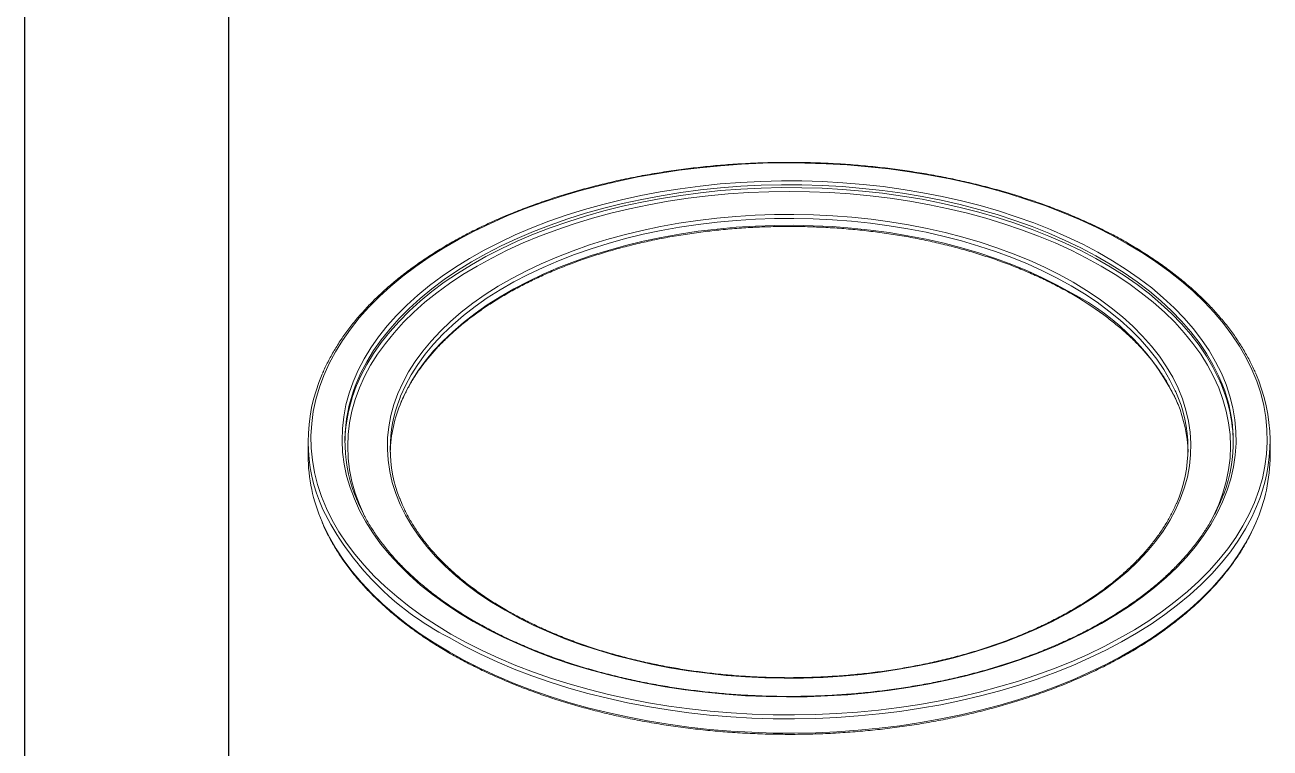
# Model space of a CAD drawing. Header units: millimetres. Extents: x 4510 to 4691, y 1198 to 1451.
# Drawn here: x 4510.4 to 4620.5, y 1255.2 to 1319.1 of the extents above; entities that cross this region are included whole.
import ezdxf

# ---------------------------------------------------------------- set-up
doc = ezdxf.new("R2010")
doc.units = ezdxf.units.MM

msp = doc.modelspace()

# ---------------------------------------------------------------- linework, layer by layer
at = {"color": 135, "lineweight": 25}
msp.add_line((4510.431, 1197.901), (4510.431, 1450.801), dxfattribs=at)
msp.add_line((4528.431, 1446.301), (4528.431, 1202.401))
at = {"color": 7, "linetype": 'Continuous', "lineweight": 15}
for p, q in [((4535.456, 1282.333), (4535.456, 1281.067)), ((4620.456, 1281.067), (4620.456, 1282.333))]:
    msp.add_line(p, q, dxfattribs=at)
at = {"color": 7, "linetype": 'Continuous', "lineweight": 15, "flags": 128}
for points in [[(4548.08, 1265.29), (4549.431, 1264.544), (4550.838, 1263.833), (4552.297, 1263.159), (4553.807, 1262.523), (4555.364, 1261.926), (4556.966, 1261.369), (4558.608, 1260.854), (4560.289, 1260.381), (4562.003, 1259.952), (4563.75, 1259.567), (4565.524, 1259.226), (4567.322, 1258.932), (4569.141, 1258.683), (4570.977, 1258.481), (4572.827, 1258.327), (4574.687, 1258.22), (4576.554, 1258.16), (4578.423, 1258.148), (4580.291, 1258.184), (4582.155, 1258.267), (4584.011, 1258.398), (4585.854, 1258.576), (4587.682, 1258.802), (4589.492, 1259.073), (4591.278, 1259.391), (4593.039, 1259.754), (4594.769, 1260.161), (4596.468, 1260.612), (4598.129, 1261.106), (4599.752, 1261.643), (4601.331, 1262.22), (4602.865, 1262.836), (4604.35, 1263.492), (4605.784, 1264.184), (4607.163, 1264.913), (4608.485, 1265.676), (4609.747, 1266.472), (4610.946, 1267.3), (4612.082, 1268.157), (4613.15, 1269.042), (4614.15, 1269.954), (4615.078, 1270.891), (4615.934, 1271.85), (4616.716, 1272.83), (4617.422, 1273.83), (4618.05, 1274.846), (4618.6, 1275.877), (4619.071, 1276.922), (4619.461, 1277.977), (4619.77, 1279.041), (4619.996, 1280.113), (4620.141, 1281.189), (4620.203, 1282.267), (4620.182, 1283.346), (4620.079, 1284.424), (4619.893, 1285.497), (4619.625, 1286.565), (4619.276, 1287.626), (4618.846, 1288.676), (4618.335, 1289.714), (4617.746, 1290.738), (4617.078, 1291.746), (4616.335, 1292.736), (4615.515, 1293.706), (4614.623, 1294.654), (4613.659, 1295.579), (4612.624, 1296.477), (4611.522, 1297.349), (4610.354, 1298.192), (4609.123, 1299.004), (4607.831, 1299.783), (4606.48, 1300.529), (4605.074, 1301.24), (4603.614, 1301.914), (4602.104, 1302.551), (4600.547, 1303.148), (4598.946, 1303.704), (4597.303, 1304.22), (4595.623, 1304.693), (4593.908, 1305.122), (4592.162, 1305.507), (4590.388, 1305.847), (4588.59, 1306.142), (4586.77, 1306.391), (4584.934, 1306.592), (4583.084, 1306.747), (4581.224, 1306.854), (4579.358, 1306.914), (4577.488, 1306.926), (4575.62, 1306.89), (4573.756, 1306.807), (4571.901, 1306.676), (4570.057, 1306.497), (4568.229, 1306.272), (4566.42, 1306.001), (4564.633, 1305.683), (4562.873, 1305.32), (4561.142, 1304.913), (4559.444, 1304.461), (4557.782, 1303.967), (4556.16, 1303.431), (4554.58, 1302.854), (4553.046, 1302.237), (4551.561, 1301.582), (4550.128, 1300.889), (4548.749, 1300.161), (4547.427, 1299.398), (4546.165, 1298.602), (4544.965, 1297.774), (4543.83, 1296.917), (4542.761, 1296.031), (4541.762, 1295.119), (4540.833, 1294.183), (4539.977, 1293.224), (4539.195, 1292.243), (4538.49, 1291.244), (4537.861, 1290.228), (4537.311, 1289.196), (4536.841, 1288.152), (4536.451, 1287.097), (4536.142, 1286.032), (4535.915, 1284.961), (4535.77, 1283.885), (4535.708, 1282.807), (4535.729, 1281.728), (4535.832, 1280.65), (4536.018, 1279.576), (4536.286, 1278.508), (4536.635, 1277.448), (4537.066, 1276.398), (4537.576, 1275.36), (4538.166, 1274.336), (4538.833, 1273.328), (4539.577, 1272.338), (4540.396, 1271.368), (4541.288, 1270.42), (4542.253, 1269.495), (4543.287, 1268.596), (4544.389, 1267.725), (4545.557, 1266.882), (4546.788, 1266.07), (4548.08, 1265.29)], [(4550.025, 1266.413), (4548.774, 1267.169), (4547.584, 1267.958), (4546.458, 1268.777), (4545.398, 1269.625), (4544.407, 1270.5), (4543.487, 1271.401), (4542.638, 1272.325), (4541.865, 1273.27), (4541.167, 1274.235), (4540.546, 1275.217), (4540.004, 1276.215), (4539.542, 1277.226), (4539.16, 1278.249), (4538.861, 1279.28), (4538.643, 1280.318), (4538.508, 1281.361), (4538.456, 1282.406), (4538.487, 1283.452), (4538.602, 1284.495), (4538.799, 1285.535), (4539.078, 1286.568), (4539.439, 1287.593), (4539.881, 1288.607), (4540.403, 1289.608), (4541.004, 1290.595), (4541.683, 1291.564), (4542.438, 1292.515), (4543.268, 1293.444), (4544.17, 1294.351), (4545.144, 1295.233), (4546.187, 1296.088), (4547.296, 1296.914), (4548.471, 1297.711), (4549.707, 1298.475), (4551.002, 1299.206), (4552.354, 1299.902), (4553.76, 1300.561), (4555.217, 1301.183), (4556.722, 1301.765), (4558.271, 1302.306), (4559.862, 1302.807), (4561.491, 1303.264), (4563.154, 1303.678), (4564.849, 1304.048), (4566.571, 1304.372), (4568.317, 1304.65), (4570.083, 1304.882), (4571.866, 1305.067), (4573.662, 1305.205), (4575.466, 1305.294), (4577.276, 1305.336), (4579.088, 1305.33), (4580.897, 1305.276), (4582.7, 1305.175), (4584.492, 1305.025), (4586.272, 1304.829), (4588.033, 1304.585), (4589.774, 1304.295), (4591.489, 1303.96), (4593.176, 1303.579), (4594.831, 1303.154), (4596.451, 1302.686), (4598.032, 1302.175), (4599.57, 1301.623), (4601.063, 1301.031), (4602.508, 1300.4), (4603.9, 1299.731), (4605.239, 1299.026), (4606.519, 1298.287), (4607.74, 1297.514), (4608.898, 1296.71), (4609.992, 1295.877), (4611.017, 1295.015), (4611.973, 1294.126), (4612.858, 1293.214), (4613.669, 1292.279), (4614.405, 1291.324), (4615.065, 1290.35), (4615.646, 1289.359), (4616.149, 1288.354), (4616.57, 1287.338), (4616.911, 1286.31), (4617.17, 1285.275), (4617.346, 1284.235), (4617.439, 1283.19), (4617.45, 1282.145), (4617.377, 1281.1), (4617.222, 1280.058), (4616.983, 1279.021), (4616.663, 1277.992), (4616.262, 1276.972), (4615.779, 1275.964), (4615.218, 1274.97), (4614.578, 1273.992), (4613.86, 1273.032), (4613.068, 1272.092), (4612.201, 1271.173), (4611.263, 1270.279), (4610.254, 1269.41), (4609.178, 1268.569), (4608.036, 1267.757), (4606.83, 1266.977), (4605.564, 1266.229), (4604.24, 1265.515), (4602.861, 1264.838), (4601.429, 1264.197), (4599.948, 1263.595), (4598.42, 1263.033), (4596.85, 1262.512), (4595.24, 1262.033), (4593.593, 1261.597), (4591.914, 1261.205), (4590.205, 1260.858), (4588.47, 1260.557), (4586.714, 1260.302), (4584.939, 1260.093), (4583.149, 1259.932), (4581.348, 1259.818), (4579.54, 1259.752), (4577.729, 1259.734), (4575.919, 1259.764), (4574.112, 1259.842), (4572.314, 1259.968), (4570.527, 1260.141), (4568.757, 1260.361), (4567.005, 1260.628), (4565.277, 1260.941), (4563.575, 1261.299), (4561.903, 1261.702), (4560.266, 1262.149), (4558.665, 1262.638), (4557.105, 1263.17), (4555.589, 1263.742), (4554.12, 1264.354), (4552.701, 1265.004), (4551.335, 1265.691), (4550.025, 1266.413)], [(4552.853, 1267.392), (4551.67, 1268.109), (4550.548, 1268.859), (4549.49, 1269.638), (4548.498, 1270.447), (4547.575, 1271.281), (4546.724, 1272.141), (4545.945, 1273.024), (4545.241, 1273.927), (4544.613, 1274.849), (4544.063, 1275.787), (4543.592, 1276.739), (4543.202, 1277.704), (4542.893, 1278.678), (4542.665, 1279.659), (4542.52, 1280.646), (4542.458, 1281.636), (4542.479, 1282.626), (4542.583, 1283.615), (4542.769, 1284.6), (4543.037, 1285.578), (4543.387, 1286.547), (4543.818, 1287.506), (4544.328, 1288.452), (4544.917, 1289.382), (4545.583, 1290.295), (4546.325, 1291.188), (4547.141, 1292.059), (4548.028, 1292.907), (4548.986, 1293.728), (4550.011, 1294.523), (4551.101, 1295.287), (4552.254, 1296.02), (4553.467, 1296.721), (4554.738, 1297.386), (4556.062, 1298.016), (4557.438, 1298.608), (4558.861, 1299.16), (4560.33, 1299.673), (4561.839, 1300.144), (4563.386, 1300.572), (4564.967, 1300.956), (4566.578, 1301.296), (4568.216, 1301.591), (4569.877, 1301.84), (4571.557, 1302.042), (4573.251, 1302.197), (4574.957, 1302.304), (4576.669, 1302.364), (4578.385, 1302.376), (4580.099, 1302.34), (4581.809, 1302.256), (4583.509, 1302.125), (4585.197, 1301.947), (4586.867, 1301.721), (4588.517, 1301.449), (4590.142, 1301.132), (4591.739, 1300.77), (4593.303, 1300.363), (4594.832, 1299.914), (4596.321, 1299.422), (4597.768, 1298.889), (4599.168, 1298.317), (4600.518, 1297.706), (4601.816, 1297.058), (4603.058, 1296.375), (4604.241, 1295.658), (4605.364, 1294.909), (4606.422, 1294.129), (4607.413, 1293.321), (4608.336, 1292.486), (4609.188, 1291.626), (4609.967, 1290.744), (4610.671, 1289.84), (4611.298, 1288.919), (4611.848, 1287.981), (4612.319, 1287.028), (4612.709, 1286.064), (4613.019, 1285.09), (4613.246, 1284.108), (4613.391, 1283.121), (4613.453, 1282.131), (4613.432, 1281.141), (4613.329, 1280.152), (4613.143, 1279.168), (4612.874, 1278.19), (4612.524, 1277.22), (4612.094, 1276.261), (4611.583, 1275.316), (4610.994, 1274.385), (4610.328, 1273.473), (4609.586, 1272.58), (4608.771, 1271.708), (4607.883, 1270.861), (4606.926, 1270.039), (4605.901, 1269.245), (4604.81, 1268.48), (4603.657, 1267.747), (4602.444, 1267.046), (4601.174, 1266.381), (4599.849, 1265.751), (4598.474, 1265.16), (4597.05, 1264.607), (4595.582, 1264.094), (4594.072, 1263.624), (4592.525, 1263.195), (4590.944, 1262.811), (4589.333, 1262.471), (4587.695, 1262.176), (4586.034, 1261.928), (4584.355, 1261.726), (4582.66, 1261.571), (4580.955, 1261.463), (4579.242, 1261.403), (4577.527, 1261.391), (4575.812, 1261.427), (4574.103, 1261.511), (4572.402, 1261.642), (4570.715, 1261.821), (4569.044, 1262.046), (4567.394, 1262.318), (4565.769, 1262.635), (4564.173, 1262.998), (4562.608, 1263.404), (4561.079, 1263.854), (4559.59, 1264.346), (4558.144, 1264.878), (4556.744, 1265.451), (4555.393, 1266.061), (4554.095, 1266.709), (4552.853, 1267.392)]]:
    msp.add_lwpolyline(points, dxfattribs=at)
at = {"color": 8, "linetype": 'Continuous', "lineweight": 15, "flags": 128}
for points in [[(4616.221, 1287.376), (4615.907, 1288.114), (4615.408, 1289.112), (4614.83, 1290.096), (4614.175, 1291.064), (4613.443, 1292.013), (4612.637, 1292.942), (4611.758, 1293.849), (4610.808, 1294.732), (4609.789, 1295.588), (4608.703, 1296.417), (4607.552, 1297.216), (4606.339, 1297.983), (4605.066, 1298.718), (4603.736, 1299.418), (4602.352, 1300.083), (4600.917, 1300.71), (4599.433, 1301.298), (4597.905, 1301.846), (4596.334, 1302.354), (4594.725, 1302.819), (4593.08, 1303.242), (4591.403, 1303.62), (4589.699, 1303.953), (4587.969, 1304.241), (4586.219, 1304.483), (4584.451, 1304.679), (4582.67, 1304.827), (4580.878, 1304.928), (4579.081, 1304.982), (4577.281, 1304.988), (4575.482, 1304.946), (4573.689, 1304.857), (4571.905, 1304.72), (4570.133, 1304.537), (4568.378, 1304.306), (4566.643, 1304.03), (4564.932, 1303.707), (4563.248, 1303.34), (4561.595, 1302.929), (4559.976, 1302.474), (4558.396, 1301.977), (4556.856, 1301.439), (4555.361, 1300.86), (4553.913, 1300.243), (4552.516, 1299.588), (4551.173, 1298.896), (4549.885, 1298.17), (4548.657, 1297.41), (4547.491, 1296.619), (4546.388, 1295.798), (4545.352, 1294.948), (4544.384, 1294.072), (4543.487, 1293.171), (4542.663, 1292.247), (4541.912, 1291.303), (4541.238, 1290.34), (4540.641, 1289.359), (4540.122, 1288.364), (4539.683, 1287.357), (4539.654, 1287.282)], [(4615.048, 1274.929), (4615.467, 1275.722), (4615.92, 1276.729), (4616.292, 1277.747), (4616.582, 1278.773), (4616.789, 1279.806), (4616.914, 1280.844), (4616.956, 1281.884), (4616.914, 1282.923), (4616.789, 1283.961), (4616.582, 1284.994), (4616.292, 1286.021), (4615.92, 1287.038), (4615.467, 1288.045), (4614.934, 1289.038), (4614.322, 1290.017), (4613.633, 1290.978), (4612.867, 1291.919), (4612.027, 1292.839), (4611.114, 1293.736), (4610.131, 1294.607), (4609.078, 1295.451), (4607.96, 1296.267), (4606.777, 1297.051), (4605.533, 1297.804), (4604.23, 1298.522), (4602.871, 1299.205), (4601.458, 1299.85), (4599.996, 1300.458), (4598.487, 1301.026), (4596.933, 1301.553), (4595.339, 1302.038), (4593.709, 1302.48), (4592.044, 1302.878), (4590.35, 1303.231), (4588.629, 1303.538), (4586.885, 1303.8), (4585.122, 1304.015), (4583.344, 1304.182), (4581.554, 1304.302), (4579.757, 1304.374), (4577.956, 1304.398), (4576.155, 1304.374), (4574.357, 1304.302), (4572.568, 1304.182), (4570.789, 1304.015), (4569.027, 1303.8), (4567.283, 1303.538), (4565.562, 1303.231), (4563.867, 1302.878), (4562.203, 1302.48), (4560.572, 1302.038), (4558.978, 1301.553), (4557.425, 1301.026), (4555.915, 1300.458), (4554.453, 1299.85), (4553.041, 1299.205), (4551.682, 1298.522), (4550.379, 1297.804), (4549.134, 1297.051), (4547.952, 1296.267), (4546.833, 1295.451), (4545.781, 1294.607), (4544.797, 1293.736), (4543.884, 1292.839), (4543.044, 1291.919), (4542.279, 1290.978), (4541.589, 1290.017), (4540.977, 1289.038), (4540.444, 1288.045), (4539.992, 1287.038), (4539.62, 1286.021), (4539.33, 1284.994), (4539.122, 1283.961), (4538.997, 1282.923), (4538.956, 1281.884), (4538.997, 1280.844), (4539.122, 1279.806), (4539.33, 1278.773), (4539.62, 1277.747), (4539.992, 1276.729), (4540.444, 1275.722), (4540.482, 1275.647)], [(4539.88, 1287.589), (4540.122, 1288.119), (4540.641, 1289.114), (4541.238, 1290.095), (4541.912, 1291.058), (4542.663, 1292.002), (4543.487, 1292.926), (4544.384, 1293.827), (4545.352, 1294.703), (4546.388, 1295.553), (4547.491, 1296.374), (4548.657, 1297.165), (4549.885, 1297.925), (4551.173, 1298.651), (4552.516, 1299.343), (4553.913, 1299.998), (4555.361, 1300.615), (4556.856, 1301.194), (4558.396, 1301.732), (4559.976, 1302.229), (4561.595, 1302.684), (4563.248, 1303.095), (4564.932, 1303.463), (4566.643, 1303.785), (4568.378, 1304.061), (4570.133, 1304.292), (4571.905, 1304.475), (4573.689, 1304.612), (4575.482, 1304.701), (4577.281, 1304.743), (4579.081, 1304.737), (4580.878, 1304.683), (4582.67, 1304.582), (4584.451, 1304.434), (4586.219, 1304.238), (4587.969, 1303.997), (4589.699, 1303.708), (4591.403, 1303.375), (4593.08, 1302.997), (4594.725, 1302.574), (4596.334, 1302.109), (4597.905, 1301.602), (4599.433, 1301.053), (4600.917, 1300.465), (4602.352, 1299.838), (4603.736, 1299.173), (4605.066, 1298.473), (4606.339, 1297.738), (4607.552, 1296.971), (4608.703, 1296.172), (4609.789, 1295.343), (4610.808, 1294.487), (4611.758, 1293.604), (4612.637, 1292.697), (4613.443, 1291.768), (4614.175, 1290.819), (4614.83, 1289.851), (4615.408, 1288.867), (4615.907, 1287.869), (4616.01, 1287.638)], [(4612.115, 1286.702), (4612.077, 1286.788), (4611.61, 1287.734), (4611.064, 1288.665), (4610.44, 1289.58), (4609.741, 1290.477), (4608.968, 1291.353), (4608.122, 1292.207), (4607.206, 1293.036), (4606.221, 1293.839), (4605.17, 1294.613), (4604.056, 1295.357), (4602.881, 1296.069), (4601.648, 1296.747), (4600.359, 1297.39), (4599.018, 1297.997), (4597.628, 1298.565), (4596.192, 1299.094), (4594.713, 1299.582), (4593.195, 1300.029), (4591.642, 1300.433), (4590.056, 1300.792), (4588.443, 1301.107), (4586.804, 1301.377), (4585.146, 1301.601), (4583.47, 1301.778), (4581.781, 1301.909), (4580.084, 1301.992), (4578.382, 1302.027), (4576.678, 1302.016), (4574.978, 1301.956), (4573.284, 1301.849), (4571.602, 1301.696), (4569.934, 1301.495), (4568.285, 1301.248), (4566.659, 1300.956), (4565.059, 1300.618), (4563.489, 1300.236), (4561.953, 1299.811), (4560.454, 1299.343), (4558.996, 1298.835), (4557.582, 1298.286), (4556.216, 1297.698), (4554.901, 1297.073), (4553.64, 1296.412), (4552.435, 1295.717), (4551.29, 1294.989), (4550.207, 1294.229), (4549.19, 1293.441), (4548.239, 1292.625), (4547.358, 1291.783), (4546.548, 1290.918), (4545.811, 1290.031), (4545.15, 1289.125), (4544.565, 1288.201), (4544.058, 1287.262), (4543.631, 1286.31), (4543.546, 1286.097)], [(4543.683, 1285.826), (4544.058, 1286.65), (4544.565, 1287.589), (4545.15, 1288.512), (4545.811, 1289.419), (4546.548, 1290.306), (4547.358, 1291.171), (4548.239, 1292.012), (4549.19, 1292.828), (4550.207, 1293.617), (4551.29, 1294.376), (4552.435, 1295.104), (4553.64, 1295.8), (4554.901, 1296.461), (4556.216, 1297.086), (4557.582, 1297.673), (4558.996, 1298.222), (4560.454, 1298.731), (4561.953, 1299.199), (4563.489, 1299.624), (4565.059, 1300.006), (4566.659, 1300.343), (4568.285, 1300.636), (4569.934, 1300.883), (4571.602, 1301.083), (4573.284, 1301.237), (4574.978, 1301.344), (4576.678, 1301.403), (4578.382, 1301.415), (4580.084, 1301.379), (4581.781, 1301.296), (4583.47, 1301.166), (4585.146, 1300.989), (4586.804, 1300.765), (4588.443, 1300.495), (4590.056, 1300.18), (4591.642, 1299.82), (4593.195, 1299.416), (4594.713, 1298.97), (4596.192, 1298.482), (4597.628, 1297.953), (4599.018, 1297.384), (4600.359, 1296.778), (4601.648, 1296.135), (4602.881, 1295.456)], [(4619.261, 1276.555), (4618.841, 1275.634), (4618.288, 1274.596), (4617.655, 1273.574), (4616.945, 1272.569), (4616.159, 1271.583), (4615.298, 1270.618), (4614.364, 1269.676), (4613.358, 1268.758), (4612.284, 1267.868), (4611.142, 1267.005), (4609.935, 1266.173), (4608.665, 1265.372), (4607.336, 1264.605), (4605.948, 1263.872), (4604.506, 1263.175), (4603.013, 1262.516), (4601.47, 1261.895), (4599.881, 1261.315), (4598.249, 1260.776), (4596.577, 1260.278), (4594.869, 1259.825), (4593.128, 1259.415), (4591.357, 1259.05), (4589.56, 1258.73), (4587.74, 1258.457), (4585.901, 1258.231), (4584.046, 1258.051), (4582.18, 1257.92), (4580.305, 1257.836), (4578.426, 1257.8), (4576.546, 1257.812), (4574.668, 1257.872), (4572.797, 1257.979), (4570.936, 1258.135), (4569.089, 1258.338), (4567.259, 1258.588), (4565.45, 1258.884), (4563.666, 1259.227), (4561.909, 1259.614), (4560.184, 1260.046), (4558.494, 1260.522), (4556.842, 1261.04), (4555.231, 1261.6), (4553.664, 1262.201), (4552.146, 1262.841), (4550.677, 1263.519), (4549.262, 1264.234), (4547.904, 1264.984)], [(4536.683, 1275.213), (4536.824, 1274.892), (4537.337, 1273.848), (4537.93, 1272.818), (4538.601, 1271.804), (4539.35, 1270.808), (4540.174, 1269.832), (4541.072, 1268.878), (4542.042, 1267.948), (4543.082, 1267.044), (4544.191, 1266.167), (4545.365, 1265.32), (4546.604, 1264.503), (4547.904, 1263.718), (4549.262, 1262.968), (4550.677, 1262.253), (4552.146, 1261.575), (4553.664, 1260.935), (4555.231, 1260.334), (4556.842, 1259.774), (4558.494, 1259.256), (4560.184, 1258.78), (4561.909, 1258.348), (4563.666, 1257.961), (4565.45, 1257.619), (4567.259, 1257.322), (4569.089, 1257.072), (4570.936, 1256.869), (4572.797, 1256.714), (4574.668, 1256.606), (4576.546, 1256.546), (4578.426, 1256.534), (4580.305, 1256.57), (4582.18, 1256.654), (4584.046, 1256.786), (4585.901, 1256.965), (4587.74, 1257.191), (4589.56, 1257.465), (4591.357, 1257.784), (4593.128, 1258.149), (4594.869, 1258.559), (4596.577, 1259.013), (4598.249, 1259.51), (4599.881, 1260.049), (4601.47, 1260.63), (4603.013, 1261.25), (4604.506, 1261.909), (4605.948, 1262.606), (4607.336, 1263.339), (4608.665, 1264.106), (4609.935, 1264.907), (4611.142, 1265.74), (4612.284, 1266.602), (4613.358, 1267.493), (4614.364, 1268.41), (4615.298, 1269.352), (4616.159, 1270.317), (4616.945, 1271.303), (4617.655, 1272.308), (4618.288, 1273.331), (4618.841, 1274.368), (4619.182, 1275.106)]]:
    msp.add_lwpolyline(points, dxfattribs=at)
at = {"color": 8, "linetype": 'Continuous', "lineweight": 15}
for centre, radius, start, end in [((4593.334, 1276.859), 20.905, 24.87258, 62.82491), ((4559.551, 1287.597), 25.436, 206.35026, 242.74871)]:
    msp.add_arc(centre, radius, start, end, dxfattribs=at)
at = {"color": 7, "linetype": 'Continuous', "lineweight": 15}
for centre, radius, start, end in [((4550.129, 1282.331), 14.666, 156.20054, 204.25338), ((4552.547, 1282.007), 13.842, 156.21689, 179.1597), ((4603.393, 1282.014), 13.814, 0.81285, 24.02432), ((4603.729, 1282.336), 13.471, 339.69292, 21.9702), ((4605.792, 1282.336), 14.657, 336.77153, 24.29103), ((4552.168, 1282.335), 13.457, 158.42963, 200.36485), ((4601.022, 1281.681), 12.177, 336.38742, 24.35124), ((4555.132, 1280.99), 12.428, 157.10163, 178.23403), ((4554.817, 1281.679), 12.106, 158.59968, 201.48167), ((4600.849, 1281.003), 12.359, 1.71914, 22.09826), ((4550.372, 1281.139), 14.917, 180.27707, 203.40701), ((4605.592, 1281.126), 14.864, 336.10759, 359.77273)]:
    msp.add_arc(centre, radius, start, end, dxfattribs=at)
for points, knots in [([(4619.132, 1288.429), (4619.107, 1288.491), (4618.945, 1288.886), (4618.576, 1289.605), (4618.023, 1290.584), (4617.392, 1291.548), (4616.695, 1292.495), (4615.93, 1293.425), (4615.098, 1294.336), (4614.201, 1295.225), (4613.241, 1296.092), (4612.219, 1296.935), (4611.138, 1297.752), (4609.998, 1298.541), (4608.803, 1299.303), (4607.554, 1300.035), (4606.254, 1300.735), (4604.904, 1301.404), (4603.507, 1302.039), (4602.066, 1302.64), (4600.583, 1303.205), (4599.061, 1303.734), (4597.502, 1304.225), (4595.909, 1304.678), (4594.285, 1305.093), (4592.633, 1305.467), (4590.955, 1305.802), (4589.254, 1306.095), (4587.534, 1306.348), (4585.797, 1306.558), (4584.046, 1306.726), (4582.285, 1306.852), (4580.517, 1306.936), (4578.744, 1306.976), (4576.969, 1306.974), (4575.197, 1306.928), (4573.429, 1306.84), (4571.669, 1306.71), (4569.92, 1306.537), (4568.185, 1306.322), (4566.467, 1306.065), (4564.768, 1305.767), (4563.093, 1305.428), (4561.444, 1305.048), (4559.823, 1304.63), (4558.234, 1304.172), (4556.679, 1303.676), (4555.161, 1303.144), (4553.682, 1302.574), (4552.246, 1301.97), (4550.854, 1301.331), (4549.51, 1300.659), (4548.215, 1299.954), (4546.972, 1299.219), (4545.782, 1298.454), (4544.649, 1297.661), (4543.574, 1296.841), (4542.559, 1295.995), (4541.605, 1295.125), (4540.715, 1294.233), (4539.89, 1293.319), (4539.131, 1292.386), (4538.441, 1291.435), (4537.819, 1290.469), (4537.273, 1289.487), (4536.91, 1288.767), (4536.752, 1288.373), (4536.728, 1288.313)], [0, 0, 0, 0, 0.0028878, 0.0186164, 0.0343557, 0.0501054, 0.0658646, 0.0816321, 0.0974067, 0.1131869, 0.1289716, 0.1447595, 0.1605498, 0.1763416, 0.1921342, 0.207927, 0.2237196, 0.2395116, 0.255303, 0.2710934, 0.286883, 0.3026716, 0.3184592, 0.3342459, 0.3500317, 0.3658167, 0.3816009, 0.3973844, 0.4131673, 0.4289498, 0.4447318, 0.4605134, 0.4762948, 0.4920761, 0.5078573, 0.5236385, 0.5394199, 0.5552014, 0.5709832, 0.5867654, 0.6025481, 0.6183314, 0.6341153, 0.6498999, 0.6656854, 0.6814718, 0.6972592, 0.7130477, 0.7288372, 0.7446279, 0.7604197, 0.7762125, 0.7920064, 0.8078012, 0.8235966, 0.8393925, 0.8551881, 0.8709831, 0.8867767, 0.9025679, 0.9183559, 0.9341393, 0.9499169, 0.9656873, 0.9814491, 0.9972012, 1, 1, 1, 1]), ([(4543.679, 1285.763), (4543.764, 1285.967), (4543.974, 1286.471), (4544.392, 1287.264), (4544.92, 1288.139), (4545.52, 1288.999), (4546.186, 1289.842), (4546.919, 1290.668), (4547.718, 1291.473), (4548.579, 1292.257), (4549.502, 1293.017), (4550.485, 1293.752), (4551.525, 1294.462), (4552.621, 1295.143), (4553.77, 1295.795), (4554.97, 1296.416), (4556.219, 1297.005), (4557.513, 1297.56), (4558.85, 1298.082), (4560.227, 1298.567), (4561.642, 1299.016), (4563.091, 1299.427), (4564.572, 1299.799), (4566.081, 1300.133), (4567.614, 1300.426), (4569.17, 1300.678), (4570.744, 1300.889), (4572.333, 1301.058), (4573.935, 1301.186), (4575.544, 1301.27), (4577.159, 1301.313), (4578.776, 1301.312), (4580.39, 1301.269), (4582, 1301.184), (4583.601, 1301.056), (4585.19, 1300.886), (4586.764, 1300.675), (4588.319, 1300.422), (4589.853, 1300.128), (4591.361, 1299.794), (4592.841, 1299.421), (4594.29, 1299.01), (4595.704, 1298.56), (4597.081, 1298.074), (4598.418, 1297.552), (4599.712, 1296.996), (4600.959, 1296.407), (4602.031, 1295.853), (4602.674, 1295.489), (4602.933, 1295.342)], [0, 0, 0, 0, 0.0147515, 0.0364016, 0.0580319, 0.079644, 0.1012404, 0.122824, 0.1443974, 0.1659633, 0.1875237, 0.2090806, 0.2306355, 0.2521896, 0.2737436, 0.2952981, 0.3168536, 0.3384105, 0.359969, 0.3815292, 0.4030911, 0.4246548, 0.44622, 0.4677868, 0.489355, 0.5109244, 0.5324949, 0.5540663, 0.5756384, 0.597211, 0.618784, 0.6403572, 0.6619304, 0.6835034, 0.7050759, 0.7266478, 0.7482189, 0.769789, 0.791358, 0.8129256, 0.8344917, 0.8560562, 0.8776188, 0.8991795, 0.9207382, 0.9422949, 0.9638495, 0.9854023, 1, 1, 1, 1]), ([(4602.933, 1295.342), (4603.131, 1295.226), (4603.706, 1294.889), (4604.617, 1294.309), (4605.645, 1293.595), (4606.614, 1292.854), (4607.524, 1292.089), (4608.371, 1291.301), (4609.155, 1290.492), (4609.873, 1289.664), (4610.524, 1288.818), (4611.108, 1287.956), (4611.62, 1287.08), (4612.023, 1286.291), (4612.223, 1285.791), (4612.303, 1285.591)], [0, 0, 0, 0, 0.0430938, 0.1250362, 0.2069794, 0.2889223, 0.3708681, 0.4528217, 0.5347892, 0.6167782, 0.6987976, 0.7808578, 0.8629695, 0.9451437, 1, 1, 1, 1]), ([(4550.15, 1266.425), (4549.941, 1266.548), (4549.334, 1266.903), (4548.37, 1267.513), (4547.278, 1268.265), (4546.245, 1269.042), (4545.271, 1269.845), (4544.359, 1270.671), (4543.51, 1271.518), (4542.726, 1272.385), (4542.009, 1273.271), (4541.359, 1274.174), (4540.777, 1275.091), (4540.267, 1276.023), (4539.852, 1276.895), (4539.641, 1277.461), (4539.549, 1277.709)], [0, 0, 0, 0, 0.0394949, 0.1145885, 0.1896829, 0.264777, 0.339873, 0.4149743, 0.4900853, 0.5652114, 0.6403588, 0.7155348, 0.7907473, 0.8660044, 0.9413137, 1, 1, 1, 1]), ([(4616.364, 1277.718), (4616.329, 1277.616), (4616.185, 1277.195), (4615.858, 1276.462), (4615.382, 1275.523), (4614.831, 1274.598), (4614.212, 1273.687), (4613.524, 1272.792), (4612.77, 1271.915), (4611.95, 1271.057), (4611.067, 1270.221), (4610.121, 1269.407), (4609.114, 1268.618), (4608.049, 1267.854), (4606.927, 1267.117), (4605.75, 1266.409), (4604.521, 1265.73), (4603.241, 1265.083), (4601.914, 1264.468), (4600.542, 1263.886), (4599.127, 1263.34), (4597.671, 1262.829), (4596.179, 1262.355), (4594.652, 1261.918), (4593.093, 1261.52), (4591.506, 1261.162), (4589.893, 1260.843), (4588.258, 1260.565), (4586.603, 1260.328), (4584.931, 1260.132), (4583.247, 1259.979), (4581.552, 1259.868), (4579.851, 1259.799), (4578.146, 1259.773), (4576.44, 1259.79), (4574.738, 1259.849), (4573.041, 1259.951), (4571.354, 1260.095), (4569.68, 1260.281), (4568.021, 1260.508), (4566.38, 1260.777), (4564.762, 1261.087), (4563.169, 1261.437), (4561.604, 1261.826), (4560.069, 1262.254), (4558.569, 1262.72), (4557.105, 1263.223), (4555.681, 1263.762), (4554.299, 1264.335), (4552.961, 1264.943), (4551.694, 1265.572), (4550.766, 1266.072), (4550.267, 1266.358), (4550.15, 1266.425)], [0, 0, 0, 0, 0.0064478, 0.0267083, 0.0469525, 0.0671809, 0.0873946, 0.1075956, 0.1277858, 0.1479673, 0.1681422, 0.1883122, 0.2084788, 0.2286432, 0.2488065, 0.2689695, 0.2891326, 0.3092962, 0.3294607, 0.3496264, 0.3697934, 0.3899617, 0.4101315, 0.4303026, 0.450475, 0.4706486, 0.4908234, 0.5109991, 0.5311758, 0.5513532, 0.5715313, 0.5917098, 0.6118887, 0.6320679, 0.6522471, 0.6724262, 0.6926051, 0.7127837, 0.7329617, 0.753139, 0.7733156, 0.7934912, 0.8136658, 0.8338392, 0.8540112, 0.8741819, 0.894351, 0.9145186, 0.9346845, 0.9548488, 0.9750116, 0.9941135, 1, 1, 1, 1]), ([(4552.978, 1267.405), (4552.78, 1267.521), (4552.205, 1267.857), (4551.295, 1268.437), (4550.266, 1269.152), (4549.297, 1269.892), (4548.388, 1270.657), (4547.54, 1271.445), (4546.757, 1272.254), (4546.038, 1273.082), (4545.387, 1273.928), (4544.803, 1274.79), (4544.29, 1275.667), (4543.866, 1276.505), (4543.646, 1277.055), (4543.547, 1277.305)], [0, 0, 0, 0, 0.0425137, 0.123353, 0.2041931, 0.2850329, 0.3658756, 0.4467259, 0.52759, 0.6084753, 0.6893907, 0.7703462, 0.8513525, 0.9324205, 1, 1, 1, 1]), ([(4612.183, 1276.868), (4612.113, 1276.703), (4611.918, 1276.237), (4611.519, 1275.483), (4610.991, 1274.608), (4610.392, 1273.748), (4609.725, 1272.904), (4608.992, 1272.079), (4608.194, 1271.274), (4607.332, 1270.49), (4606.409, 1269.73), (4605.427, 1268.994), (4604.386, 1268.285), (4603.29, 1267.604), (4602.141, 1266.952), (4600.941, 1266.331), (4599.693, 1265.742), (4598.399, 1265.186), (4597.061, 1264.665), (4595.684, 1264.18), (4594.269, 1263.731), (4592.82, 1263.32), (4591.339, 1262.947), (4589.831, 1262.614), (4588.297, 1262.321), (4586.741, 1262.069), (4585.167, 1261.858), (4583.578, 1261.688), (4581.977, 1261.561), (4580.367, 1261.476), (4578.752, 1261.434), (4577.136, 1261.434), (4575.521, 1261.477), (4573.912, 1261.563), (4572.31, 1261.69), (4570.721, 1261.86), (4569.147, 1262.072), (4567.592, 1262.325), (4566.059, 1262.619), (4564.55, 1262.952), (4563.07, 1263.325), (4561.621, 1263.737), (4560.207, 1264.186), (4558.83, 1264.672), (4557.493, 1265.194), (4556.2, 1265.75), (4554.953, 1266.34), (4553.88, 1266.894), (4553.238, 1267.258), (4552.978, 1267.405)], [0, 0, 0, 0, 0.012003, 0.0337135, 0.055404, 0.0770764, 0.0987331, 0.1203769, 0.1420106, 0.1636366, 0.1852571, 0.2068742, 0.2284892, 0.2501034, 0.2717175, 0.2933322, 0.3149478, 0.3365648, 0.3581835, 0.3798038, 0.4014259, 0.4230497, 0.4446752, 0.4663021, 0.4879305, 0.50956, 0.5311907, 0.5528222, 0.5744545, 0.5960874, 0.6177206, 0.6393539, 0.6609873, 0.6826205, 0.7042532, 0.7258852, 0.7475165, 0.7691468, 0.790776, 0.8124037, 0.83403, 0.8556546, 0.8772774, 0.8988983, 0.9205171, 0.9421339, 0.9637487, 0.9853615, 1, 1, 1, 1]), ([(4536.704, 1275.151), (4536.754, 1275.029), (4536.939, 1274.573), (4537.334, 1273.794), (4537.889, 1272.816), (4538.519, 1271.852), (4539.216, 1270.904), (4539.982, 1269.974), (4540.814, 1269.064), (4541.71, 1268.175), (4542.67, 1267.308), (4543.692, 1266.465), (4544.774, 1265.648), (4545.913, 1264.858), (4547.108, 1264.097), (4548.357, 1263.365), (4549.658, 1262.664), (4551.007, 1261.996), (4552.404, 1261.361), (4553.845, 1260.76), (4555.328, 1260.195), (4556.85, 1259.666), (4558.409, 1259.175), (4560.002, 1258.721), (4561.626, 1258.307), (4563.279, 1257.932), (4564.957, 1257.598), (4566.657, 1257.304), (4568.378, 1257.052), (4570.115, 1256.842), (4571.865, 1256.673), (4573.626, 1256.547), (4575.395, 1256.464), (4577.168, 1256.424), (4578.942, 1256.426), (4580.715, 1256.471), (4582.483, 1256.559), (4584.243, 1256.69), (4585.992, 1256.863), (4587.727, 1257.078), (4589.445, 1257.335), (4591.143, 1257.633), (4592.818, 1257.972), (4594.468, 1258.351), (4596.089, 1258.77), (4597.678, 1259.228), (4599.233, 1259.723), (4600.751, 1260.256), (4602.229, 1260.825), (4603.665, 1261.43), (4605.057, 1262.069), (4606.401, 1262.741), (4607.696, 1263.445), (4608.94, 1264.181), (4610.129, 1264.945), (4611.262, 1265.739), (4612.337, 1266.559), (4613.353, 1267.405), (4614.306, 1268.275), (4615.196, 1269.167), (4616.021, 1270.081), (4616.78, 1271.014), (4617.47, 1271.965), (4618.093, 1272.931), (4618.638, 1273.913), (4618.994, 1274.618), (4619.147, 1274.997), (4619.165, 1275.042)], [0, 0, 0, 0, 0.0057085, 0.0214036, 0.0371095, 0.0528257, 0.0685514, 0.0842854, 0.1000264, 0.1157731, 0.1315242, 0.1472786, 0.1630354, 0.1787936, 0.1945526, 0.2103118, 0.2260708, 0.2418293, 0.2575871, 0.273344, 0.2891, 0.304855, 0.3206091, 0.3363622, 0.3521145, 0.3678659, 0.3836165, 0.3993665, 0.4151159, 0.4308648, 0.4466132, 0.4623613, 0.4781092, 0.4938569, 0.5096046, 0.5253523, 0.5411001, 0.5568481, 0.5725964, 0.588345, 0.6040941, 0.6198438, 0.6355942, 0.6513453, 0.6670973, 0.6828501, 0.6986039, 0.7143588, 0.7301148, 0.7458719, 0.7616301, 0.7773894, 0.7931497, 0.8089109, 0.8246728, 0.840435, 0.8561972, 0.8719586, 0.8877186, 0.9034762, 0.9192306, 0.9349805, 0.9507246, 0.9664614, 0.9821898, 0.9979083, 1, 1, 1, 1])]:
    msp.add_open_spline(points, degree=3, knots=knots, dxfattribs=at)

doc.saveas('drawing.dxf')
